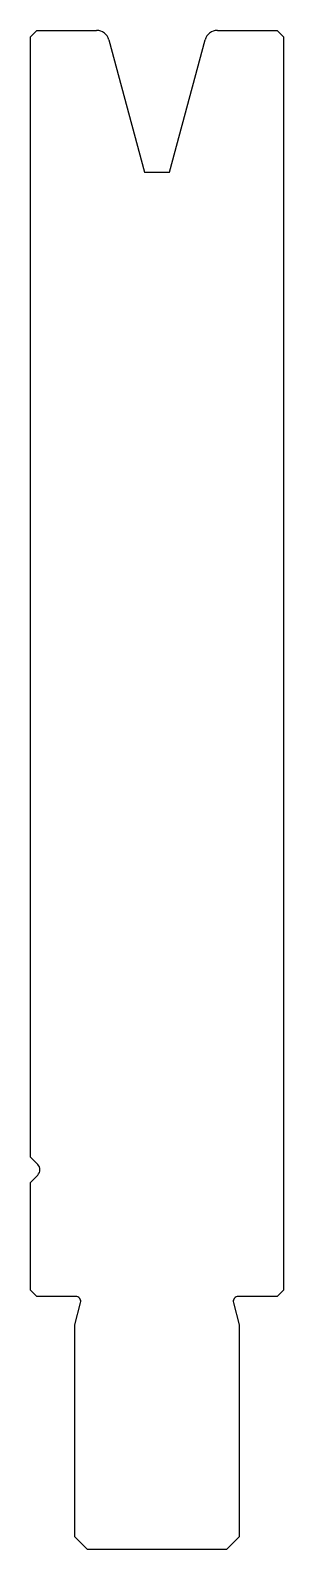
# Model space of a CAD drawing. Header units: metres. Extents: x -11 to 9, y -67 to 53.
import ezdxf

# ---------------------------------------------------------------- set-up
doc = ezdxf.new("R2010")
doc.units = ezdxf.units.M

msp = doc.modelspace()

# ---------------------------------------------------------------- linework, layer by layer
for p, q in [((-10.794379, 52.877994), (-11.294379, 52.377994)), ((-10.794379, 52.877994), (-6.061706, 52.877994)), ((3.472948, 52.877994), (8.205621, 52.877994)), ((8.705621, 52.377994), (8.205621, 52.877994)), ((-11.294379, -36.122006), (-11.294379, 52.377994)), ((-5.09578, 52.136813), (-2.294379, 41.681842)), ((-0.294379, 41.681842), (2.507022, 52.136813)), ((8.705621, 52.377994), (8.705621, -46.622006)), ((-2.294379, 41.681842), (-0.294379, 41.681842)), ((-10.718643, -36.697742), (-11.294379, -36.122006)), ((-11.294379, -38.122006), (-10.718643, -37.54627)), ((-11.294379, -46.622006), (-11.294379, -38.122006)), ((-11.294379, -46.622006), (-10.794379, -47.122006)), ((8.205621, -47.122006), (8.705621, -46.622006)), ((-7.714379, -47.122006), (-10.794379, -47.122006)), ((-7.794379, -49.366051), (-7.328009, -47.625533)), ((4.739251, -47.625533), (5.205621, -49.366051)), ((8.205621, -47.122006), (5.125621, -47.122006)), ((-7.794379, -66.122006), (-7.794379, -49.366051)), ((5.205621, -49.366051), (5.205621, -66.122006)), ((-7.794379, -66.122006), (-6.794379, -67.122006)), ((4.205621, -67.122006), (-6.794379, -67.122006)), ((4.205621, -67.122006), (5.205621, -66.122006))]:
    msp.add_line(p, q)
for centre, radius, start, end in [((-6.061706, 51.877994), 1, 15, 90), ((3.472948, 51.877994), 1, 90, 165), ((-11.142907, -37.122006), 0.6, 315, 45), ((-7.714379, -47.522006), 0.4, 345, 90), ((5.125621, -47.522006), 0.4, 90, 195)]:
    msp.add_arc(centre, radius, start, end)

doc.saveas('drawing.dxf')
